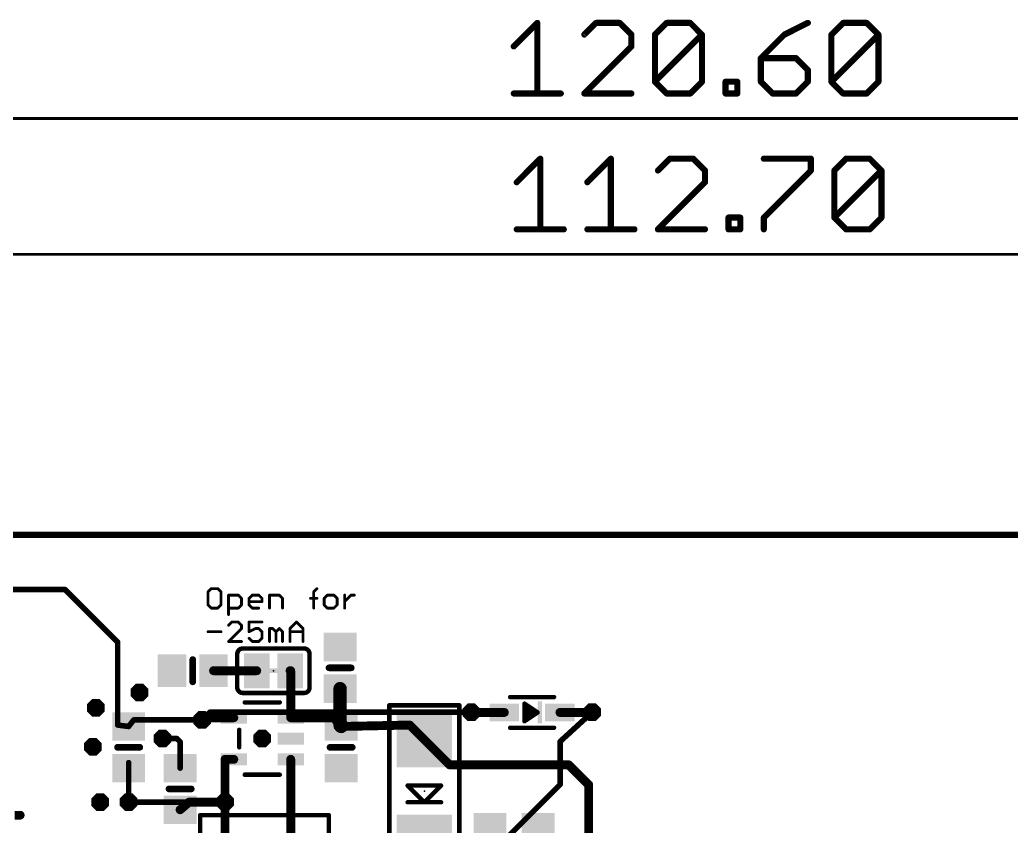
# Model space of a CAD drawing. Extents: x -29 to 121, y -8 to 99.
# Drawn here: x 30.33 to 75.59, y 62.5 to 99.31 of the extents above; entities that cross this region are included whole.
import ezdxf

# ---------------------------------------------------------------- set-up
doc = ezdxf.new("R2010")
doc.units = 0
for name, color, linetype in [('1', 12, 'CONTINUOUS'), ('16', 132, 'CONTINUOUS'), ('18', 3, 'CONTINUOUS'), ('20', 53, 'CONTINUOUS'), ('21', 40, 'CONTINUOUS'), ('22', 6, 'CONTINUOUS'), ('23', 40, 'CONTINUOUS'), ('47', 253, 'CONTINUOUS')]:
    doc.layers.add(name, color=color, linetype=linetype)

# ---------------------------------------------------------------- blocks, each defined once
blk = doc.blocks.new('RECT')
blk.add_solid([(-0.5, -0.5), (0.5, -0.5), (-0.5, 0.5), (0.5, 0.5)])
blk = doc.blocks.new('OCTAGONV')
at = {"const_width": 0.5}
blk.add_lwpolyline([(-0.25, -0.1036), (-0.25, 0.1036), (-0.1036, 0.25), (0.1036, 0.25), (0.25, 0.1036), (0.25, -0.1036), (0.1036, -0.25), (-0.1036, -0.25), (-0.25, -0.1036), (-0.25, 0.1036)], dxfattribs=at)

msp = doc.modelspace()

# ---------------------------------------------------------------- linework, layer by layer
at = {"layer": '1'}
for points, const_width in [([(0, 75.8), (120.7, 75.8)], 0.3), ([(1.6, 73.3), (32.4, 73.3)], 0.254), ([(32.4, 73.3), (34.8, 70.9)], 0.254), ([(34.8, 70.9), (34.8, 67.116)], 0.254), ([(41.148, 69.596), (39.177, 69.596)], 0.4064), ([(42.672, 69.596), (42.7001, 69.596)], 0.4064), ([(42.7001, 69.596), (42.7001, 67.45)], 0.4064), ([(44.954, 68.778), (44.954, 67.096)], 0.6096), ([(51.2, 67.691), (50.946, 67.7)], 0.4064), ([(52.451, 67.691), (51.2, 67.691)], 0.4064), ([(54.991, 67.691), (56.462, 67.691)], 0.4064), ([(56.462, 67.691), (56.462, 67.7)], 0.4064), ([(35.534, 67.35), (35.3, 67.05)], 0.254), ([(38.65, 67.35), (35.534, 67.35)], 0.254), ([(38.75, 67.45), (38.65, 67.35)], 0.4064), ([(40.0999, 67.45), (38.75, 67.45)], 0.4064), ([(42.7001, 67.45), (44.666, 67.45)], 0.4064), ([(44.666, 67.45), (45, 67.05)], 0.4064), ([(34.8, 67.116), (35.3, 67.05)], 0.254), ([(44.954, 67.096), (45, 67.05)], 0.6096), ([(45.084, 67.2), (45, 67.05)], 0.4064), ([(48.1335, 67.116), (45, 67.05)], 0.4064), ([(48.8, 66.4495), (48.1335, 67.116)], 0.4064), ([(37.5, 66.5), (36.6, 66.5)], 0.254), ([(37.65, 66.35), (37.5, 66.5)], 0.254), ([(49.9495, 65.3), (48.8, 66.4495)], 0.4064), ([(37.65, 65.15), (37.65, 66.35)], 0.254), ([(39.7, 63.6), (39.7, 65.55)], 0.4064), ([(39.7, 65.55), (40.0999, 65.55)], 0.4064), ([(42.7001, 65.55), (42.7001, 60.9999)], 0.4064), ([(35.3, 65.15), (35.3, 65.4)], 0.254), ([(35.3, 65.15), (35.3, 63.6)], 0.254), ([(49.9495, 65.3), (55.3945, 65.3)], 0.4064), ([(55.3945, 65.3), (56.3, 64.3945)], 0.4064), ([(56.3, 64.3945), (56.3, 60.1)], 0.4064), ([(37.65, 63.25), (38.066, 63.6)], 0.4064), ([(38.066, 63.6), (39.7, 63.6)], 0.4064), ([(39.7, 60.4), (39.7, 63.6)], 0.4064)]:
    msp.add_lwpolyline(points, dxfattribs=dict(at, const_width=const_width))
for points, const_width in [([(32.4449, 73.3449, 1), (32.3551, 73.2551)], 0.127), ([(32.4, 73.2365, 1), (32.4, 73.3635)], 0.127), ([(34.8635, 70.9, 1), (34.7365, 70.9)], 0.127), ([(34.7551, 70.8551, 1), (34.8449, 70.9449)], 0.127), ([(39.177, 69.6976, 1), (39.177, 69.4944)], 0.2032), ([(41.148, 69.4944, 1), (41.148, 69.6976)], 0.2032), ([(42.672, 69.6976, 1), (42.672, 69.4944)], 0.2032), ([(42.8017, 69.596, 1), (42.5985, 69.596)], 0.2032), ([(42.7001, 69.4944, 1), (42.7001, 69.6976)], 0.2032), ([(45.1064, 68.778, 1), (44.8016, 68.778)], 0.3048), ([(50.9496, 67.8015, 1), (50.9424, 67.5985)], 0.2032), ([(51.2, 67.7926, 1), (51.2, 67.5894)], 0.2032), ([(51.1964, 67.5895, 1), (51.2036, 67.7925)], 0.2032), ([(52.451, 67.5894, 1), (52.451, 67.7926)], 0.2032), ([(54.991, 67.7926, 1), (54.991, 67.5894)], 0.2032), ([(56.5636, 67.7, 1), (56.3604, 67.7)], 0.2032), ([(56.462, 67.5894, 1), (56.462, 67.7926)], 0.2032), ([(35.534, 67.4135, 1), (35.534, 67.2865)], 0.127), ([(35.5841, 67.3109, 1), (35.4839, 67.3891)], 0.127), ([(38.5782, 67.4218, 1), (38.7218, 67.2782)], 0.2032), ([(38.75, 67.5516, 1), (38.75, 67.3484)], 0.2032), ([(38.8218, 67.3782, 1), (38.6782, 67.5218)], 0.2032), ([(38.65, 67.2865, 1), (38.65, 67.4135)], 0.127), ([(40.0999, 67.3484, 1), (40.0999, 67.5516)], 0.2032), ([(42.7001, 67.5516, 1), (42.7001, 67.3484)], 0.2032), ([(42.5985, 67.45, 1), (42.8017, 67.45)], 0.2032), ([(44.744, 67.5151, 1), (44.588, 67.3849)], 0.2032), ([(44.666, 67.3484, 1), (44.666, 67.5516)], 0.2032), ([(56.3604, 67.691, 1), (56.5636, 67.691)], 0.2032), ([(34.8083, 67.179, 1), (34.7917, 67.053)], 0.127), ([(34.7365, 67.116, 1), (34.8635, 67.116)], 0.127), ([(35.2499, 67.0891, 1), (35.3501, 67.0109)], 0.127), ([(35.2917, 66.987, 1), (35.3083, 67.113)], 0.127), ([(45.0618, 67.2038, 1), (44.8462, 66.9882)], 0.3048), ([(44.8016, 67.096, 1), (45.1064, 67.096)], 0.3048), ([(44.8922, 66.9422, 1), (45.1078, 67.1578)], 0.3048), ([(44.9979, 67.1516, 1), (45.0021, 66.9484)], 0.2032), ([(44.9114, 67.0996, 1), (45.0886, 67.0004)], 0.2032), ([(44.922, 66.9849, 1), (45.078, 67.1151)], 0.2032), ([(45.1726, 67.1504, 1), (44.9954, 67.2496)], 0.2032), ([(48.2053, 67.1878, 1), (48.0617, 67.0442)], 0.2032), ([(48.1356, 67.0144, 1), (48.1314, 67.2176)], 0.2032), ([(36.6, 66.5635, 1), (36.6, 66.4365)], 0.127), ([(37.5449, 66.5449, 1), (37.4551, 66.4551)], 0.127), ([(37.5, 66.4365, 1), (37.5, 66.5635)], 0.127), ([(48.8718, 66.5213, 1), (48.7282, 66.3777)], 0.2032), ([(48.7282, 66.3777, 1), (48.8718, 66.5213)], 0.2032), ([(37.7135, 66.35, 1), (37.5865, 66.35)], 0.127), ([(37.6051, 66.3051, 1), (37.6949, 66.3949)], 0.127), ([(39.8016, 65.55, 1), (39.5984, 65.55)], 0.2032), ([(39.7, 65.6516, 1), (39.7, 65.4484)], 0.2032), ([(40.0999, 65.4484, 1), (40.0999, 65.6516)], 0.2032), ([(42.8017, 65.55, 1), (42.5985, 65.55)], 0.2032), ([(35.3635, 65.4, 1), (35.2365, 65.4)], 0.127), ([(35.3635, 65.15, 1), (35.2365, 65.15)], 0.127), ([(35.2365, 65.15, 1), (35.3635, 65.15)], 0.127), ([(37.5865, 65.15, 1), (37.7135, 65.15)], 0.127), ([(49.9495, 65.4016, 1), (49.9495, 65.1984)], 0.2032), ([(49.8777, 65.2282, 1), (50.0213, 65.3718)], 0.2032), ([(55.4663, 65.3718, 1), (55.3226, 65.2282)], 0.2032), ([(55.3945, 65.1984, 1), (55.3945, 65.4016)], 0.2032), ([(56.4016, 64.3945, 1), (56.1984, 64.3945)], 0.2032), ([(56.2282, 64.3226, 1), (56.3718, 64.4663)], 0.2032), ([(35.2365, 63.6, 1), (35.3635, 63.6)], 0.127), ([(37.5846, 63.3277, 1), (37.7154, 63.1723)], 0.2032), ([(38.066, 63.7016, 1), (38.066, 63.4984)], 0.2032), ([(38.1314, 63.5223, 1), (38.0006, 63.6777)], 0.2032), ([(39.8016, 63.6, 1), (39.5984, 63.6)], 0.2032), ([(39.5984, 63.6, 1), (39.8016, 63.6)], 0.2032), ([(39.7, 63.4984, 1), (39.7, 63.7016)], 0.2032)]:
    msp.add_lwpolyline(points, format="xyb", dxfattribs=dict(at, const_width=const_width))
at = {"layer": '16'}
for points, const_width in [([(0, 75.8), (120.7, 75.8)], 0.25), ([(38.65, 67.35), (39, 67.7)], 0.254), ([(39, 67.7), (50.946, 67.7)], 0.254), ([(55, 66.365), (56.462, 67.7)], 0.254), ([(55, 64.4), (55, 66.365)], 0.254), ([(55, 64.4), (43.9, 53.3)], 0.254), ([(35.3, 63.6), (39.7, 63.6)], 0.254), ([(30.1, 63), (30.35, 63)], 0.4)]:
    msp.add_lwpolyline(points, dxfattribs=dict(at, const_width=const_width))
for points, const_width in [([(38.6051, 67.3949, 1), (38.6949, 67.3051)], 0.127), ([(39, 67.7635, 1), (39, 67.6365)], 0.127), ([(39.0449, 67.6551, 1), (38.9551, 67.7449)], 0.127), ([(50.946, 67.6365, 1), (50.946, 67.7635)], 0.127), ([(56.5048, 67.6531, 1), (56.4192, 67.7469)], 0.127), ([(55.0635, 66.365, 1), (54.9365, 66.365)], 0.127), ([(54.9572, 66.4119, 1), (55.0428, 66.3181)], 0.127), ([(54.9365, 64.4, 1), (55.0635, 64.4)], 0.127), ([(55.0449, 64.3551, 1), (54.9551, 64.4449)], 0.127), ([(35.3, 63.6635, 1), (35.3, 63.5365)], 0.127), ([(39.7, 63.5365, 1), (39.7, 63.6635)], 0.127), ([(30.35, 62.9, 1), (30.35, 63.1)], 0.2)]:
    msp.add_lwpolyline(points, format="xyb", dxfattribs=dict(at, const_width=const_width))
at = {"layer": '20'}
msp.add_line((112.7, 75.8), (8, 75.8), dxfattribs=at)
at = {"layer": '21'}
for points, const_width in [([(39.0738, 73.3433), (38.9255, 73.195)], 0.127), ([(39.3704, 73.3433), (39.0738, 73.3433)], 0.127), ([(39.5187, 73.195), (39.3704, 73.3433)], 0.127), ([(43.7514, 73.195), (43.8997, 73.3433)], 0.127), ([(38.9255, 73.195), (38.9255, 72.6018)], 0.127), ([(39.5187, 72.6018), (39.5187, 73.195)], 0.127), ([(39.861, 72.1569), (39.861, 73.0467)], 0.127), ([(39.861, 73.0467), (40.3059, 73.0467)], 0.127), ([(40.3059, 73.0467), (40.4542, 72.8984)], 0.127), ([(40.4542, 72.8984), (40.4542, 72.6018)], 0.127), ([(40.7965, 72.8984), (40.9448, 73.0467)], 0.127), ([(40.7965, 72.6018), (40.7965, 72.8984)], 0.127), ([(40.9448, 73.0467), (41.2414, 73.0467)], 0.127), ([(41.2414, 73.0467), (41.3897, 72.8984)], 0.127), ([(41.3897, 72.8984), (41.3897, 72.7501)], 0.127), ([(41.7321, 72.4535), (41.7321, 73.0467)], 0.127), ([(41.7321, 73.0467), (42.1769, 73.0467)], 0.127), ([(42.1769, 73.0467), (42.3252, 72.8984)], 0.127), ([(42.3252, 72.8984), (42.3252, 72.4535)], 0.127), ([(43.6031, 72.8984), (43.8997, 72.8984)], 0.127), ([(43.7514, 72.4535), (43.7514, 73.195)], 0.127), ([(44.3751, 73.0467), (44.2268, 72.8984)], 0.127), ([(44.2268, 72.8984), (44.2268, 72.6018)], 0.127), ([(44.6716, 73.0467), (44.3751, 73.0467)], 0.127), ([(44.8199, 72.8984), (44.6716, 73.0467)], 0.127), ([(44.8199, 72.6018), (44.8199, 72.8984)], 0.127), ([(45.1623, 72.4535), (45.1623, 73.0467)], 0.127), ([(45.1623, 72.7501), (45.4589, 73.0467)], 0.127), ([(45.4589, 73.0467), (45.6072, 73.0467)], 0.127), ([(38.9255, 72.6018), (39.0738, 72.4535)], 0.127), ([(39.0738, 72.4535), (39.3704, 72.4535)], 0.127), ([(39.3704, 72.4535), (39.5187, 72.6018)], 0.127), ([(40.3059, 72.4535), (39.861, 72.4535)], 0.127), ([(40.4542, 72.6018), (40.3059, 72.4535)], 0.127), ([(41.3897, 72.7501), (40.7965, 72.7501)], 0.127), ([(40.9448, 72.4535), (40.7965, 72.6018)], 0.127), ([(41.2414, 72.4535), (40.9448, 72.4535)], 0.127), ([(44.2268, 72.6018), (44.3751, 72.4535)], 0.127), ([(44.3751, 72.4535), (44.6716, 72.4535)], 0.127), ([(44.6716, 72.4535), (44.8199, 72.6018)], 0.127), ([(40.0093, 71.8193), (39.861, 71.671)], 0.127), ([(39.861, 70.9295), (40.4542, 71.5227)], 0.127), ([(40.3059, 71.8193), (40.0093, 71.8193)], 0.127), ([(40.4542, 71.671), (40.3059, 71.8193)], 0.127), ([(40.4542, 71.5227), (40.4542, 71.671)], 0.127), ([(41.3897, 71.8193), (40.7965, 71.8193)], 0.127), ([(40.7965, 71.8193), (40.7965, 71.3744)], 0.127), ([(40.7965, 71.3744), (41.0931, 71.5227)], 0.127), ([(41.0931, 71.5227), (41.2414, 71.5227)], 0.127), ([(41.2414, 71.5227), (41.3897, 71.3744)], 0.127), ([(41.7321, 70.9295), (41.7321, 71.5227)], 0.127), ([(41.7321, 71.5227), (41.8803, 71.5227)], 0.127), ([(41.8803, 71.5227), (42.0286, 71.3744)], 0.127), ([(42.0286, 71.3744), (42.1769, 71.5227)], 0.127), ([(42.1769, 71.5227), (42.3252, 71.3744)], 0.127), ([(42.6676, 71.5227), (42.9642, 71.8193)], 0.127), ([(42.6676, 70.9295), (42.6676, 71.5227)], 0.127), ([(42.9642, 71.8193), (43.2607, 71.5227)], 0.127), ([(43.2607, 71.5227), (43.2607, 70.9295)], 0.127), ([(38.9255, 71.3744), (39.5187, 71.3744)], 0.127), ([(40.9448, 70.9295), (40.7965, 71.0778)], 0.127), ([(41.3897, 71.0778), (41.2414, 70.9295)], 0.127), ([(41.3897, 71.3744), (41.3897, 71.0778)], 0.127), ([(42.0286, 71.3744), (42.0286, 70.9295)], 0.127), ([(42.3252, 71.3744), (42.3252, 70.9295)], 0.127), ([(42.6676, 71.3744), (43.2607, 71.3744)], 0.127), ([(40.4542, 70.9295), (39.861, 70.9295)], 0.127), ([(40.513, 70.612), (43.307, 70.612)], 0.2032), ([(41.2414, 70.9295), (40.9448, 70.9295)], 0.127), ([(38.227, 69.088), (38.227, 70.104)], 0.3048), ([(40.259, 68.834), (40.259, 70.358)], 0.2032), ([(43.561, 68.834), (43.561, 70.358)], 0.2032), ([(44.446, 69.728), (45.462, 69.728)], 0.3048), ([(43.307, 68.58), (40.513, 68.58)], 0.2032), ([(52.721, 68.391), (54.721, 68.391)], 0.2032), ([(40.6, 68.15), (42.2, 68.15)], 0.2032), ([(47.2, 60.211), (47.2, 68.016)], 0.2032), ([(47.2, 68.016), (47.406, 68.016)], 0.2032), ([(47.406, 68.016), (50.4, 68.016)], 0.2032), ([(50.4, 68.016), (50.4, 60.211)], 0.2032), ([(53.371, 67.291), (53.371, 68.091)], 0.2032), ([(53.371, 68.091), (53.971, 67.691)], 0.2032), ([(53.521, 67.491), (53.521, 67.891)], 0.2032), ([(53.521, 67.891), (53.821, 67.691)], 0.2032), ([(53.521, 67.8688), (53.5543, 67.8688)], 0.2032), ([(53.971, 67.691), (53.371, 67.291)], 0.2032), ([(53.821, 67.691), (53.521, 67.491)], 0.2032), ([(53.521, 67.6656), (53.7829, 67.6656)], 0.2032), ([(40.35, 66.1), (40.35, 66.9)], 0.2032), ([(54.721, 66.991), (52.721, 66.991)], 0.2032), ([(34.792, 66.1), (35.808, 66.1)], 0.3048), ([(45.508, 66.1), (44.492, 66.1)], 0.3048), ([(40.6, 64.85), (42.2, 64.85)], 0.2032), ([(38.158, 64.2), (37.142, 64.2)], 0.3048), ([(48.038, 64.354), (49.562, 64.354)], 0.2032), ([(48.8, 63.592), (48.038, 64.354)], 0.2032), ([(49.562, 64.354), (48.8, 63.592)], 0.2032), ([(48.038, 63.592), (48.8, 63.592)], 0.2032), ([(48.8, 63.592), (49.562, 63.592)], 0.2032), ([(38.562, 63), (44.438, 63)], 0.2032), ([(38.562, 57.8), (38.562, 63)], 0.2032), ([(44.438, 63), (44.438, 57.8)], 0.2032)]:
    msp.add_lwpolyline(points, dxfattribs=dict(at, const_width=const_width))
for points, const_width in [([(39.0738, 73.375, 1), (39.0738, 73.3115)], 0.0635), ([(39.0962, 73.3208, 1), (39.0513, 73.3657)], 0.0635), ([(39.3928, 73.3657, 1), (39.3479, 73.3208)], 0.0635), ([(39.3704, 73.3115, 1), (39.3704, 73.375)], 0.0635), ([(43.9221, 73.3208, 1), (43.8772, 73.3657)], 0.0635), ([(38.9573, 73.195, 1), (38.8937, 73.195)], 0.0635), ([(38.903, 73.2174, 1), (38.948, 73.1725)], 0.0635), ([(39.5504, 73.195, 1), (39.4869, 73.195)], 0.0635), ([(39.4962, 73.1725, 1), (39.5411, 73.2174)], 0.0635), ([(39.861, 73.0784, 1), (39.861, 73.0149)], 0.0635), ([(39.8928, 73.0467, 1), (39.8293, 73.0467)], 0.0635), ([(40.3283, 73.0691, 1), (40.2834, 73.0242)], 0.0635), ([(40.3059, 73.0149, 1), (40.3059, 73.0784)], 0.0635), ([(40.4859, 72.8984, 1), (40.4224, 72.8984)], 0.0635), ([(40.4317, 72.8759, 1), (40.4766, 72.9208)], 0.0635), ([(40.8283, 72.8984, 1), (40.7648, 72.8984)], 0.0635), ([(40.7741, 72.9208, 1), (40.819, 72.8759)], 0.0635), ([(40.9448, 73.0784, 1), (40.9448, 73.0149)], 0.0635), ([(40.9673, 73.0242, 1), (40.9224, 73.0691)], 0.0635), ([(41.2639, 73.0691, 1), (41.219, 73.0242)], 0.0635), ([(41.2414, 73.0149, 1), (41.2414, 73.0784)], 0.0635), ([(41.4215, 72.8984, 1), (41.358, 72.8984)], 0.0635), ([(41.3673, 72.8759, 1), (41.4122, 72.9208)], 0.0635), ([(41.7638, 73.0467, 1), (41.7003, 73.0467)], 0.0635), ([(41.7321, 73.0784, 1), (41.7321, 73.0149)], 0.0635), ([(42.1994, 73.0691, 1), (42.1545, 73.0242)], 0.0635), ([(42.1769, 73.0149, 1), (42.1769, 73.0784)], 0.0635), ([(42.357, 72.8984, 1), (42.2935, 72.8984)], 0.0635), ([(42.3028, 72.8759, 1), (42.3477, 72.9208)], 0.0635), ([(43.6031, 72.9301, 1), (43.6031, 72.8666)], 0.0635), ([(43.7831, 73.195, 1), (43.7196, 73.195)], 0.0635), ([(43.7289, 73.2174, 1), (43.7738, 73.1725)], 0.0635), ([(43.8997, 72.8666, 1), (43.8997, 72.9301)], 0.0635), ([(44.2585, 72.8984, 1), (44.195, 72.8984)], 0.0635), ([(44.2043, 72.9208, 1), (44.2492, 72.8759)], 0.0635), ([(44.3751, 73.0784, 1), (44.3751, 73.0149)], 0.0635), ([(44.3975, 73.0242, 1), (44.3526, 73.0691)], 0.0635), ([(44.6941, 73.0691, 1), (44.6492, 73.0242)], 0.0635), ([(44.6716, 73.0149, 1), (44.6716, 73.0784)], 0.0635), ([(44.8517, 72.8984, 1), (44.7882, 72.8984)], 0.0635), ([(44.7975, 72.8759, 1), (44.8424, 72.9208)], 0.0635), ([(45.194, 73.0467, 1), (45.1305, 73.0467)], 0.0635), ([(45.4589, 73.0784, 1), (45.4589, 73.0149)], 0.0635), ([(45.4813, 73.0242, 1), (45.4364, 73.0691)], 0.0635), ([(45.6072, 73.0149, 1), (45.6072, 73.0784)], 0.0635), ([(38.948, 72.6242, 1), (38.903, 72.5793)], 0.0635), ([(38.8937, 72.6018, 1), (38.9573, 72.6018)], 0.0635), ([(39.0738, 72.4853, 1), (39.0738, 72.4218)], 0.0635), ([(39.0513, 72.431, 1), (39.0962, 72.476)], 0.0635), ([(39.3479, 72.476, 1), (39.3928, 72.431)], 0.0635), ([(39.3704, 72.4218, 1), (39.3704, 72.4853)], 0.0635), ([(39.4869, 72.6018, 1), (39.5504, 72.6018)], 0.0635), ([(39.5411, 72.5793, 1), (39.4962, 72.6242)], 0.0635), ([(39.861, 72.4853, 1), (39.861, 72.4218)], 0.0635), ([(40.2834, 72.476, 1), (40.3283, 72.431)], 0.0635), ([(40.3059, 72.4218, 1), (40.3059, 72.4853)], 0.0635), ([(40.4224, 72.6018, 1), (40.4859, 72.6018)], 0.0635), ([(40.4766, 72.5793, 1), (40.4317, 72.6242)], 0.0635), ([(40.7965, 72.7818, 1), (40.7965, 72.7183)], 0.0635), ([(40.7648, 72.6018, 1), (40.8283, 72.6018)], 0.0635), ([(40.819, 72.6242, 1), (40.7741, 72.5793)], 0.0635), ([(40.9448, 72.4853, 1), (40.9448, 72.4218)], 0.0635), ([(40.9224, 72.431, 1), (40.9673, 72.476)], 0.0635), ([(41.2414, 72.4218, 1), (41.2414, 72.4853)], 0.0635), ([(41.358, 72.7501, 1), (41.4215, 72.7501)], 0.0635), ([(41.3897, 72.7183, 1), (41.3897, 72.7818)], 0.0635), ([(41.7003, 72.4535, 1), (41.7638, 72.4535)], 0.0635), ([(42.2935, 72.4535, 1), (42.357, 72.4535)], 0.0635), ([(43.7196, 72.4535, 1), (43.7831, 72.4535)], 0.0635), ([(44.195, 72.6018, 1), (44.2585, 72.6018)], 0.0635), ([(44.2492, 72.6242, 1), (44.2043, 72.5793)], 0.0635), ([(44.3751, 72.4853, 1), (44.3751, 72.4218)], 0.0635), ([(44.3526, 72.431, 1), (44.3975, 72.476)], 0.0635), ([(44.6492, 72.476, 1), (44.6941, 72.431)], 0.0635), ([(44.6716, 72.4218, 1), (44.6716, 72.4853)], 0.0635), ([(44.7882, 72.6018, 1), (44.8517, 72.6018)], 0.0635), ([(44.8424, 72.5793, 1), (44.7975, 72.6242)], 0.0635), ([(45.1305, 72.4535, 1), (45.194, 72.4535)], 0.0635), ([(45.1398, 72.7725, 1), (45.1847, 72.7276)], 0.0635), ([(39.8293, 72.1569, 1), (39.8928, 72.1569)], 0.0635), ([(39.8386, 71.6934, 1), (39.8835, 71.6485)], 0.0635), ([(40.0093, 71.851, 1), (40.0093, 71.7875)], 0.0635), ([(40.0318, 71.7968, 1), (39.9869, 71.8417)], 0.0635), ([(40.3283, 71.8417, 1), (40.2834, 71.7968)], 0.0635), ([(40.3059, 71.7875, 1), (40.3059, 71.851)], 0.0635), ([(40.4859, 71.671, 1), (40.4224, 71.671)], 0.0635), ([(40.4224, 71.5227, 1), (40.4859, 71.5227)], 0.0635), ([(40.4317, 71.6485, 1), (40.4766, 71.6934)], 0.0635), ([(40.4766, 71.5002, 1), (40.4317, 71.5451)], 0.0635), ([(40.7965, 71.851, 1), (40.7965, 71.7875)], 0.0635), ([(40.8283, 71.8193, 1), (40.7648, 71.8193)], 0.0635), ([(41.0931, 71.5544, 1), (41.0931, 71.4909)], 0.0635), ([(41.1073, 71.4943, 1), (41.0789, 71.5511)], 0.0635), ([(41.2639, 71.5451, 1), (41.219, 71.5002)], 0.0635), ([(41.2414, 71.4909, 1), (41.2414, 71.5544)], 0.0635), ([(41.3897, 71.7875, 1), (41.3897, 71.851)], 0.0635), ([(41.7638, 71.5227, 1), (41.7003, 71.5227)], 0.0635), ([(41.7321, 71.5544, 1), (41.7321, 71.4909)], 0.0635), ([(41.9028, 71.5451, 1), (41.8579, 71.5002)], 0.0635), ([(41.8803, 71.4909, 1), (41.8803, 71.5544)], 0.0635), ([(42.1994, 71.5451, 1), (42.1545, 71.5002)], 0.0635), ([(42.1994, 71.5002, 1), (42.1545, 71.5451)], 0.0635), ([(42.6993, 71.5227, 1), (42.6358, 71.5227)], 0.0635), ([(42.6451, 71.5451, 1), (42.69, 71.5002)], 0.0635), ([(42.9866, 71.8417, 1), (42.9417, 71.7968)], 0.0635), ([(42.9866, 71.7968, 1), (42.9417, 71.8417)], 0.0635), ([(43.2925, 71.5227, 1), (43.229, 71.5227)], 0.0635), ([(43.2383, 71.5002, 1), (43.2832, 71.5451)], 0.0635), ([(38.9255, 71.4061, 1), (38.9255, 71.3426)], 0.0635), ([(39.5187, 71.3426, 1), (39.5187, 71.4061)], 0.0635), ([(40.7823, 71.4028, 1), (40.8107, 71.346)], 0.0635), ([(40.7648, 71.3744, 1), (40.8283, 71.3744)], 0.0635), ([(40.819, 71.1002, 1), (40.7741, 71.0553)], 0.0635), ([(41.4215, 71.3744, 1), (41.358, 71.3744)], 0.0635), ([(41.358, 71.0778, 1), (41.4215, 71.0778)], 0.0635), ([(41.3673, 71.3519, 1), (41.4122, 71.3968)], 0.0635), ([(41.4122, 71.0553, 1), (41.3673, 71.1002)], 0.0635), ([(42.0604, 71.3744, 1), (41.9969, 71.3744)], 0.0635), ([(42.0062, 71.3968, 1), (42.0511, 71.3519)], 0.0635), ([(42.0062, 71.3519, 1), (42.0511, 71.3968)], 0.0635), ([(42.357, 71.3744, 1), (42.2935, 71.3744)], 0.0635), ([(42.3028, 71.3519, 1), (42.3477, 71.3968)], 0.0635), ([(42.6676, 71.4061, 1), (42.6676, 71.3426)], 0.0635), ([(43.2607, 71.3426, 1), (43.2607, 71.4061)], 0.0635), ([(39.861, 70.9613, 1), (39.861, 70.8978)], 0.0635), ([(39.8386, 70.952, 1), (39.8835, 70.907)], 0.0635), ([(40.513, 70.612, 0.4142), (40.259, 70.358)], 0.2032), ([(40.513, 70.6628, 1), (40.513, 70.5612)], 0.1016), ([(40.4542, 70.8978, 1), (40.4542, 70.9613)], 0.0635), ([(40.513, 70.5612, 1), (40.513, 70.6628)], 0.1016), ([(40.9448, 70.9613, 1), (40.9448, 70.8978)], 0.0635), ([(40.9224, 70.907, 1), (40.9673, 70.952)], 0.0635), ([(41.219, 70.952, 1), (41.2639, 70.907)], 0.0635), ([(41.2414, 70.8978, 1), (41.2414, 70.9613)], 0.0635), ([(41.7003, 70.9295, 1), (41.7638, 70.9295)], 0.0635), ([(41.9969, 70.9295, 1), (42.0604, 70.9295)], 0.0635), ([(42.2935, 70.9295, 1), (42.357, 70.9295)], 0.0635), ([(42.6358, 70.9295, 1), (42.6993, 70.9295)], 0.0635), ([(43.229, 70.9295, 1), (43.2925, 70.9295)], 0.0635), ([(43.561, 70.358, 0.4142), (43.307, 70.612)], 0.2032), ([(43.307, 70.6628, 1), (43.307, 70.5612)], 0.1016), ([(43.307, 70.5612, 1), (43.307, 70.6628)], 0.1016), ([(38.3032, 70.104, 1), (38.1508, 70.104)], 0.1524), ([(40.3098, 70.358, 1), (40.2082, 70.358)], 0.1016), ([(40.2082, 70.358, 1), (40.3098, 70.358)], 0.1016), ([(43.6118, 70.358, 1), (43.5102, 70.358)], 0.1016), ([(43.5102, 70.358, 1), (43.6118, 70.358)], 0.1016), ([(44.446, 69.8042, 1), (44.446, 69.6518)], 0.1524), ([(45.462, 69.6518, 1), (45.462, 69.8042)], 0.1524), ([(38.1508, 69.088, 1), (38.3032, 69.088)], 0.1524), ([(40.259, 68.834, 0.4142), (40.513, 68.58)], 0.2032), ([(40.3098, 68.834, 1), (40.2082, 68.834)], 0.1016), ([(40.2082, 68.834, 1), (40.3098, 68.834)], 0.1016), ([(43.307, 68.58, 0.4142), (43.561, 68.834)], 0.2032), ([(43.6118, 68.834, 1), (43.5102, 68.834)], 0.1016), ([(43.5102, 68.834, 1), (43.6118, 68.834)], 0.1016), ([(40.513, 68.6308, 1), (40.513, 68.5292)], 0.1016), ([(40.513, 68.5292, 1), (40.513, 68.6308)], 0.1016), ([(43.307, 68.6308, 1), (43.307, 68.5292)], 0.1016), ([(43.307, 68.5292, 1), (43.307, 68.6308)], 0.1016), ([(52.721, 68.4418, 1), (52.721, 68.3402)], 0.1016), ([(54.721, 68.3402, 1), (54.721, 68.4418)], 0.1016), ([(40.6, 68.2008, 1), (40.6, 68.0992)], 0.1016), ([(42.2, 68.0992, 1), (42.2, 68.2008)], 0.1016), ([(47.2508, 68.016, 1), (47.1492, 68.016)], 0.1016), ([(47.2, 68.0668, 1), (47.2, 67.9652)], 0.1016), ([(47.406, 68.0668, 1), (47.406, 67.9652)], 0.1016), ([(47.406, 67.9652, 1), (47.406, 68.0668)], 0.1016), ([(50.4508, 68.016, 1), (50.3492, 68.016)], 0.1016), ([(50.4, 67.9652, 1), (50.4, 68.0668)], 0.1016), ([(53.4218, 68.091, 1), (53.3202, 68.091)], 0.1016), ([(53.3992, 68.1333, 1), (53.3428, 68.0487)], 0.1016), ([(53.5718, 67.891, 1), (53.4702, 67.891)], 0.1016), ([(53.5492, 67.9333, 1), (53.4928, 67.8487)], 0.1016), ([(53.521, 67.9196, 1), (53.521, 67.818)], 0.1016), ([(53.5543, 67.818, 1), (53.5543, 67.9196)], 0.1016), ([(53.521, 67.7164, 1), (53.521, 67.6148)], 0.1016), ([(53.4928, 67.5333, 1), (53.5492, 67.4487)], 0.1016), ([(53.4702, 67.491, 1), (53.5718, 67.491)], 0.1016), ([(53.7829, 67.6148, 1), (53.7829, 67.7164)], 0.1016), ([(53.8492, 67.6487, 1), (53.7928, 67.7333)], 0.1016), ([(53.7928, 67.6487, 1), (53.8492, 67.7333)], 0.1016), ([(53.9992, 67.6487, 1), (53.9428, 67.7333)], 0.1016), ([(53.9428, 67.6487, 1), (53.9992, 67.7333)], 0.1016), ([(40.4008, 66.9, 1), (40.2992, 66.9)], 0.1016), ([(52.721, 67.0418, 1), (52.721, 66.9402)], 0.1016), ([(53.3428, 67.3333, 1), (53.3992, 67.2487)], 0.1016), ([(53.3202, 67.291, 1), (53.4218, 67.291)], 0.1016), ([(54.721, 66.9402, 1), (54.721, 67.0418)], 0.1016), ([(34.792, 66.1762, 1), (34.792, 66.0238)], 0.1524), ([(35.808, 66.0238, 1), (35.808, 66.1762)], 0.1524), ([(40.2992, 66.1, 1), (40.4008, 66.1)], 0.1016), ([(44.492, 66.1762, 1), (44.492, 66.0238)], 0.1524), ([(45.508, 66.0238, 1), (45.508, 66.1762)], 0.1524), ([(40.6, 64.9008, 1), (40.6, 64.7992)], 0.1016), ([(42.2, 64.7992, 1), (42.2, 64.9008)], 0.1016), ([(37.142, 64.2762, 1), (37.142, 64.1238)], 0.1524), ([(38.158, 64.1238, 1), (38.158, 64.2762)], 0.1524), ([(48.038, 64.4048, 1), (48.038, 64.3032)], 0.1016), ([(48.0739, 64.3899, 1), (48.0021, 64.3181)], 0.1016), ([(49.5979, 64.3181, 1), (49.5261, 64.3899)], 0.1016), ([(49.562, 64.3032, 1), (49.562, 64.4048)], 0.1016), ([(48.038, 63.6428, 1), (48.038, 63.5412)], 0.1016), ([(48.8, 63.6428, 1), (48.8, 63.5412)], 0.1016), ([(48.7641, 63.6279, 1), (48.8359, 63.5561)], 0.1016), ([(48.7641, 63.5561, 1), (48.8359, 63.6279)], 0.1016), ([(48.8, 63.5412, 1), (48.8, 63.6428)], 0.1016), ([(49.562, 63.5412, 1), (49.562, 63.6428)], 0.1016), ([(38.562, 63.0508, 1), (38.562, 62.9492)], 0.1016), ([(38.6128, 63, 1), (38.5112, 63)], 0.1016), ([(44.4888, 63, 1), (44.3872, 63)], 0.1016), ([(44.438, 62.9492, 1), (44.438, 63.0508)], 0.1016)]:
    msp.add_lwpolyline(points, format="xyb", dxfattribs=dict(at, const_width=const_width))
at = {"layer": '22', "const_width": 0.127}
msp.add_lwpolyline([(120.7, 75.8), (0, 75.8)], dxfattribs=at)
at = {"layer": '23'}
for p in [(44.954, 69.728), (38.227, 69.596), (41.91, 69.596), (53.721, 67.691), (35.3, 66.1), (41.4, 66.5), (45, 66.1), (37.65, 64.2), (48.8, 64.1)]:
    msp.add_point(p, dxfattribs=at)
at = {"layer": '47'}
for points, const_width in [([(52.8813, 98.0936), (53.9558, 99.1681)], 0.2794), ([(53.9558, 99.1681), (53.9558, 95.9447)], 0.2794), ([(56.6413, 99.1681), (56.1041, 98.6308)], 0.2794), ([(57.7157, 99.1681), (56.6413, 99.1681)], 0.2794), ([(58.253, 98.6308), (57.7157, 99.1681)], 0.2794), ([(59.3268, 98.6308), (59.864, 99.1681)], 0.2794), ([(59.864, 99.1681), (60.9385, 99.1681)], 0.2794), ([(60.9385, 99.1681), (61.4757, 98.6308)], 0.2794), ([(66.3098, 99.1681), (65.2354, 98.6308)], 0.2794), ([(67.3837, 98.6308), (67.9209, 99.1681)], 0.2794), ([(67.9209, 99.1681), (68.9954, 99.1681)], 0.2794), ([(68.9954, 99.1681), (69.5326, 98.6308)], 0.2794), ([(58.253, 98.0936), (58.253, 98.6308)], 0.2794), ([(59.3268, 96.4819), (59.3268, 98.6308)], 0.2794), ([(59.3268, 96.4819), (61.4757, 98.6308)], 0.2794), ([(61.4757, 98.6308), (61.4757, 96.4819)], 0.2794), ([(65.2354, 98.6308), (64.1609, 97.5564)], 0.2794), ([(67.3837, 96.4819), (67.3837, 98.6308)], 0.2794), ([(67.3837, 96.4819), (69.5326, 98.6308)], 0.2794), ([(69.5326, 98.6308), (69.5326, 96.4819)], 0.2794), ([(56.1041, 95.9447), (58.253, 98.0936)], 0.2794), ([(64.1609, 97.5564), (64.1609, 96.4819)], 0.2794), ([(65.7726, 97.5564), (64.1609, 97.5564)], 0.2794), ([(66.3098, 97.0192), (65.7726, 97.5564)], 0.2794), ([(66.3098, 96.4819), (66.3098, 97.0192)], 0.2794), ([(59.864, 95.9447), (59.3268, 96.4819)], 0.2794), ([(61.4757, 96.4819), (60.9385, 95.9447)], 0.2794), ([(62.5496, 95.9447), (62.5496, 96.4819)], 0.2794), ([(62.5496, 96.4819), (63.0868, 96.4819)], 0.2794), ([(63.0868, 96.4819), (63.0868, 95.9447)], 0.2794), ([(64.1609, 96.4819), (64.6982, 95.9447)], 0.2794), ([(65.7726, 95.9447), (66.3098, 96.4819)], 0.2794), ([(67.9209, 95.9447), (67.3837, 96.4819)], 0.2794), ([(69.5326, 96.4819), (68.9954, 95.9447)], 0.2794), ([(52.8813, 95.9447), (55.0302, 95.9447)], 0.2794), ([(58.253, 95.9447), (56.1041, 95.9447)], 0.2794), ([(60.9385, 95.9447), (59.864, 95.9447)], 0.2794), ([(63.0868, 95.9447), (62.5496, 95.9447)], 0.2794), ([(64.6982, 95.9447), (65.7726, 95.9447)], 0.2794), ([(68.9954, 95.9447), (67.9209, 95.9447)], 0.2794), ([(0.165, 94.8), (120.635, 94.8)], 0.13), ([(53.0187, 91.8936), (54.0932, 92.9681)], 0.2794), ([(54.0932, 92.9681), (54.0932, 89.7447)], 0.2794), ([(56.2415, 91.8936), (57.3159, 92.9681)], 0.2794), ([(57.3159, 92.9681), (57.3159, 89.7447)], 0.2794), ([(60.0015, 92.9681), (59.4642, 92.4308)], 0.2794), ([(61.0759, 92.9681), (60.0015, 92.9681)], 0.2794), ([(61.6132, 92.4308), (61.0759, 92.9681)], 0.2794), ([(64.2984, 92.9681), (66.4473, 92.9681)], 0.2794), ([(66.4473, 92.9681), (66.4473, 92.4308)], 0.2794), ([(67.5211, 92.4308), (68.0584, 92.9681)], 0.2794), ([(68.0584, 92.9681), (69.1328, 92.9681)], 0.2794), ([(69.1328, 92.9681), (69.67, 92.4308)], 0.2794), ([(61.6132, 91.8936), (61.6132, 92.4308)], 0.2794), ([(66.4473, 92.4308), (64.2984, 90.2819)], 0.2794), ([(67.5211, 90.2819), (67.5211, 92.4308)], 0.2794), ([(67.5211, 90.2819), (69.67, 92.4308)], 0.2794), ([(69.67, 92.4308), (69.67, 90.2819)], 0.2794), ([(59.4642, 89.7447), (61.6132, 91.8936)], 0.2794), ([(62.687, 89.7447), (62.687, 90.2819)], 0.2794), ([(62.687, 90.2819), (63.2242, 90.2819)], 0.2794), ([(63.2242, 90.2819), (63.2242, 89.7447)], 0.2794), ([(64.2984, 90.2819), (64.2984, 89.7447)], 0.2794), ([(68.0584, 89.7447), (67.5211, 90.2819)], 0.2794), ([(69.67, 90.2819), (69.1328, 89.7447)], 0.2794), ([(53.0187, 89.7447), (55.1676, 89.7447)], 0.2794), ([(56.2415, 89.7447), (58.3904, 89.7447)], 0.2794), ([(61.6132, 89.7447), (59.4642, 89.7447)], 0.2794), ([(63.2242, 89.7447), (62.687, 89.7447)], 0.2794), ([(69.1328, 89.7447), (68.0584, 89.7447)], 0.2794), ([(4.065, 88.6), (116.635, 88.6)], 0.13)]:
    msp.add_lwpolyline(points, dxfattribs=dict(at, const_width=const_width))
at = {"layer": '47', "const_width": 0.1397}
for points in [[(54.0256, 99.1681, 1), (53.8859, 99.1681)], [(54.0051, 99.1187, 1), (53.9064, 99.2174)], [(56.6413, 99.2379, 1), (56.6413, 99.0982)], [(56.6907, 99.1187, 1), (56.5919, 99.2174)], [(57.7651, 99.2174, 1), (57.6663, 99.1187)], [(57.7157, 99.0982, 1), (57.7157, 99.2379)], [(59.864, 99.2379, 1), (59.864, 99.0982)], [(59.9134, 99.1187, 1), (59.8146, 99.2174)], [(60.9879, 99.2174, 1), (60.8891, 99.1187)], [(60.9385, 99.0982, 1), (60.9385, 99.2379)], [(66.3411, 99.1056, 1), (66.2786, 99.2305)], [(67.9209, 99.2379, 1), (67.9209, 99.0982)], [(67.9703, 99.1187, 1), (67.8715, 99.2174)], [(69.0448, 99.2174, 1), (68.946, 99.1187)], [(68.9954, 99.0982, 1), (68.9954, 99.2379)], [(56.0547, 98.6802, 1), (56.1534, 98.5814)], [(58.3228, 98.6308, 1), (58.1831, 98.6308)], [(58.2036, 98.5814, 1), (58.3023, 98.6802)], [(59.3967, 98.6308, 1), (59.257, 98.6308)], [(59.2774, 98.6802, 1), (59.3762, 98.5814)], [(61.5456, 98.6308, 1), (61.4059, 98.6308)], [(61.4263, 98.5814, 1), (61.5251, 98.6802)], [(61.5251, 98.5814, 1), (61.4263, 98.6802)], [(65.2041, 98.6933, 1), (65.2666, 98.5684)], [(65.2848, 98.5814, 1), (65.186, 98.6802)], [(67.4535, 98.6308, 1), (67.3138, 98.6308)], [(67.3343, 98.6802, 1), (67.4331, 98.5814)], [(69.6024, 98.6308, 1), (69.4627, 98.6308)], [(69.4832, 98.5814, 1), (69.582, 98.6802)], [(69.582, 98.5814, 1), (69.4832, 98.6802)], [(52.8319, 98.143, 1), (52.9307, 98.0442)], [(58.3023, 98.0442, 1), (58.2036, 98.143)], [(58.1831, 98.0936, 1), (58.3228, 98.0936)], [(64.2308, 97.5564, 1), (64.0911, 97.5564)], [(64.1609, 97.6262, 1), (64.1609, 97.4865)], [(64.1115, 97.6058, 1), (64.2103, 97.507)], [(65.822, 97.6058, 1), (65.7232, 97.507)], [(65.7726, 97.4865, 1), (65.7726, 97.6262)], [(66.3797, 97.0192, 1), (66.24, 97.0192)], [(66.2604, 96.9698, 1), (66.3592, 97.0685)], [(59.3762, 96.5313, 1), (59.2774, 96.4325)], [(59.2774, 96.5313, 1), (59.3762, 96.4325)], [(59.257, 96.4819, 1), (59.3967, 96.4819)], [(61.4059, 96.4819, 1), (61.5456, 96.4819)], [(61.5251, 96.4325, 1), (61.4263, 96.5313)], [(62.6194, 96.4819, 1), (62.4797, 96.4819)], [(62.5496, 96.5518, 1), (62.5496, 96.4121)], [(63.1566, 96.4819, 1), (63.0169, 96.4819)], [(63.0868, 96.4121, 1), (63.0868, 96.5518)], [(64.2103, 96.5313, 1), (64.1115, 96.4325)], [(64.0911, 96.4819, 1), (64.2308, 96.4819)], [(66.24, 96.4819, 1), (66.3797, 96.4819)], [(66.3592, 96.4325, 1), (66.2604, 96.5313)], [(67.3138, 96.4819, 1), (67.4535, 96.4819)], [(67.4331, 96.5313, 1), (67.3343, 96.4325)], [(67.3343, 96.5313, 1), (67.4331, 96.4325)], [(69.4627, 96.4819, 1), (69.6024, 96.4819)], [(69.582, 96.4325, 1), (69.4832, 96.5313)], [(52.8813, 96.0146, 1), (52.8813, 95.8749)], [(53.8859, 95.9447, 1), (54.0256, 95.9447)], [(55.0302, 95.8749, 1), (55.0302, 96.0146)], [(56.1041, 96.0146, 1), (56.1041, 95.8749)], [(56.0547, 95.9941, 1), (56.1534, 95.8953)], [(58.253, 95.8749, 1), (58.253, 96.0146)], [(59.864, 96.0146, 1), (59.864, 95.8749)], [(59.8146, 95.8953, 1), (59.9134, 95.9941)], [(60.8891, 95.9941, 1), (60.9879, 95.8953)], [(60.9385, 95.8749, 1), (60.9385, 96.0146)], [(62.4797, 95.9447, 1), (62.6194, 95.9447)], [(62.5496, 96.0146, 1), (62.5496, 95.8749)], [(63.0169, 95.9447, 1), (63.1566, 95.9447)], [(63.0868, 95.8749, 1), (63.0868, 96.0146)], [(64.6982, 96.0146, 1), (64.6982, 95.8749)], [(64.6488, 95.8953, 1), (64.7476, 95.9941)], [(65.7232, 95.9941, 1), (65.822, 95.8953)], [(65.7726, 95.8749, 1), (65.7726, 96.0146)], [(67.9209, 96.0146, 1), (67.9209, 95.8749)], [(67.8715, 95.8953, 1), (67.9703, 95.9941)], [(68.946, 95.9941, 1), (69.0448, 95.8953)], [(68.9954, 95.8749, 1), (68.9954, 96.0146)], [(54.163, 92.9681, 1), (54.0233, 92.9681)], [(54.1426, 92.9187, 1), (54.0438, 93.0174)], [(57.3858, 92.9681, 1), (57.2461, 92.9681)], [(57.3653, 92.9187, 1), (57.2666, 93.0174)], [(60.0015, 93.0379, 1), (60.0015, 92.8982)], [(60.0509, 92.9187, 1), (59.9521, 93.0174)], [(61.1253, 93.0174, 1), (61.0265, 92.9187)], [(61.0759, 92.8982, 1), (61.0759, 93.0379)], [(64.2984, 93.0379, 1), (64.2984, 92.8982)], [(66.5171, 92.9681, 1), (66.3774, 92.9681)], [(66.4473, 92.8982, 1), (66.4473, 93.0379)], [(68.0584, 93.0379, 1), (68.0584, 92.8982)], [(68.1077, 92.9187, 1), (68.009, 93.0174)], [(69.1822, 93.0174, 1), (69.0834, 92.9187)], [(69.1328, 92.8982, 1), (69.1328, 93.0379)], [(59.4149, 92.4802, 1), (59.5136, 92.3814)], [(61.683, 92.4308, 1), (61.5433, 92.4308)], [(61.5638, 92.3814, 1), (61.6625, 92.4802)], [(66.3774, 92.4308, 1), (66.5171, 92.4308)], [(66.4967, 92.3814, 1), (66.3979, 92.4802)], [(67.4717, 92.4802, 1), (67.5705, 92.3814)], [(67.591, 92.4308, 1), (67.4513, 92.4308)], [(69.7399, 92.4308, 1), (69.6002, 92.4308)], [(69.7194, 92.3814, 1), (69.6206, 92.4802)], [(69.6206, 92.3814, 1), (69.7194, 92.4802)], [(52.9694, 91.943, 1), (53.0681, 91.8442)], [(56.1921, 91.943, 1), (56.2909, 91.8442)], [(61.5433, 91.8936, 1), (61.683, 91.8936)], [(61.6625, 91.8442, 1), (61.5638, 91.943)], [(62.7569, 90.2819, 1), (62.6172, 90.2819)], [(62.687, 90.3518, 1), (62.687, 90.2121)], [(63.2941, 90.2819, 1), (63.1544, 90.2819)], [(63.2242, 90.2121, 1), (63.2242, 90.3518)], [(64.3682, 90.2819, 1), (64.2285, 90.2819)], [(64.249, 90.3313, 1), (64.3478, 90.2325)], [(67.5705, 90.3313, 1), (67.4717, 90.2325)], [(67.4717, 90.3313, 1), (67.5705, 90.2325)], [(67.4513, 90.2819, 1), (67.591, 90.2819)], [(69.6002, 90.2819, 1), (69.7399, 90.2819)], [(69.7194, 90.2325, 1), (69.6206, 90.3313)], [(53.0187, 89.8146, 1), (53.0187, 89.6749)], [(54.0233, 89.7447, 1), (54.163, 89.7447)], [(55.1676, 89.6749, 1), (55.1676, 89.8146)], [(56.2415, 89.8146, 1), (56.2415, 89.6749)], [(57.2461, 89.7447, 1), (57.3858, 89.7447)], [(58.3904, 89.6749, 1), (58.3904, 89.8146)], [(59.4642, 89.8146, 1), (59.4642, 89.6749)], [(59.4149, 89.7941, 1), (59.5136, 89.6953)], [(61.6132, 89.6749, 1), (61.6132, 89.8146)], [(62.687, 89.8146, 1), (62.687, 89.6749)], [(62.6172, 89.7447, 1), (62.7569, 89.7447)], [(63.1544, 89.7447, 1), (63.2941, 89.7447)], [(63.2242, 89.6749, 1), (63.2242, 89.8146)], [(64.2285, 89.7447, 1), (64.3682, 89.7447)], [(68.0584, 89.8146, 1), (68.0584, 89.6749)], [(68.009, 89.6953, 1), (68.1077, 89.7941)], [(69.0834, 89.7941, 1), (69.1822, 89.6953)], [(69.1328, 89.6749, 1), (69.1328, 89.8146)]]:
    msp.add_lwpolyline(points, format="xyb", dxfattribs=at)

# ---------------------------------------------------------------- block references
at = {"layer": '1'}
for p, xscale, yscale, rotation in [((44.954, 70.678), 1.3, 1.5, 90), ((37.277, 69.596), 1.3, 1.5, 180), ((39.177, 69.596), 1.3, 1.5, 180), ((44.954, 68.778), 1.3, 1.5, 90), ((52.451, 67.691), 1.35, 0.8, 180), ((54.991, 67.691), 1.35, 0.8, 180), ((35.3, 67.05), 1.3, 1.5, 90), ((40.0999, 67.45), 0.55, 1.2, 90), ((42.7001, 67.45), 0.55, 1.2, 90), ((45, 67.05), 1.3, 1.5, 270), ((48.8, 66.4495), 2.54, 2.54, 270), ((42.7001, 66.5), 0.55, 1.2, 90), ((35.3, 65.15), 1.3, 1.5, 90), ((37.65, 65.15), 1.3, 1.5, 270), ((40.0999, 65.55), 0.55, 1.2, 90), ((42.7001, 65.55), 0.55, 1.2, 90), ((45, 65.15), 1.3, 1.5, 270), ((37.65, 63.25), 1.3, 1.5, 270), ((48.8, 61.7505), 2.54, 2.54, 90), ((51.8, 62.45), 1.3, 1.5, 90), ((54, 62.45), 1.3, 1.5, 90)]:
    msp.add_blockref('RECT', p, dxfattribs=dict(at, xscale=xscale, yscale=yscale, rotation=rotation))
for p, xscale, yscale in [((41.148, 69.596), 1.1684, 1.6002), ((42.672, 69.596), 1.1684, 1.6002), ((41.91, 69.596), 0.635, 0.2032)]:
    msp.add_blockref('RECT', p, dxfattribs=dict(at, xscale=xscale, yscale=yscale))
at = {"layer": '18', "xscale": 0.8064, "yscale": 0.8064}
for p in [(35.8, 68.6), (35.8, 68.6), (33.8, 67.9), (33.8, 67.9), (50.946, 67.7), (50.946, 67.7), (56.462, 67.7), (56.462, 67.7), (38.65, 67.35), (38.65, 67.35), (36.848, 66.503), (36.848, 66.503), (41.4, 66.5), (41.4, 66.5), (33.673, 66.122), (33.673, 66.122), (34, 63.6), (34, 63.6), (35.3, 63.6), (35.3, 63.6), (39.7, 63.6), (39.7, 63.6)]:
    msp.add_blockref('OCTAGONV', p, dxfattribs=at)
at = {"layer": '21', "xscale": 0.2, "rotation": 180}
msp.add_blockref('RECT', (54.071, 67.691), dxfattribs=at)

doc.saveas('drawing.dxf')
